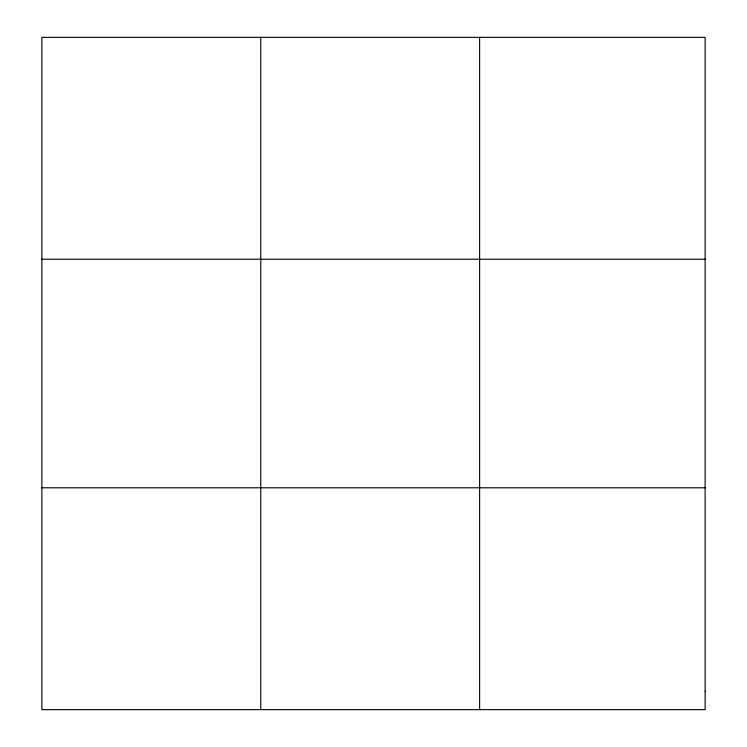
<?xml version="1.0" encoding="UTF-8"?>
<svg xmlns="http://www.w3.org/2000/svg" width="747" height="747" viewBox="0 0 747 747"><rect width="100%" height="100%" fill="white"/><g stroke="black" fill="none" stroke-linecap="round" stroke-linejoin="round"><path stroke-width="1.12" d="M260.75 709.65L260.75 37.35M479.621 709.65L479.621 37.35M41.869 259.209L705.131 259.209M41.869 487.791L705.131 487.791M705.131 691.162L705.131 709.65L41.869 709.65L41.869 37.35L705.131 37.35L705.131 691.162"/></g></svg>
